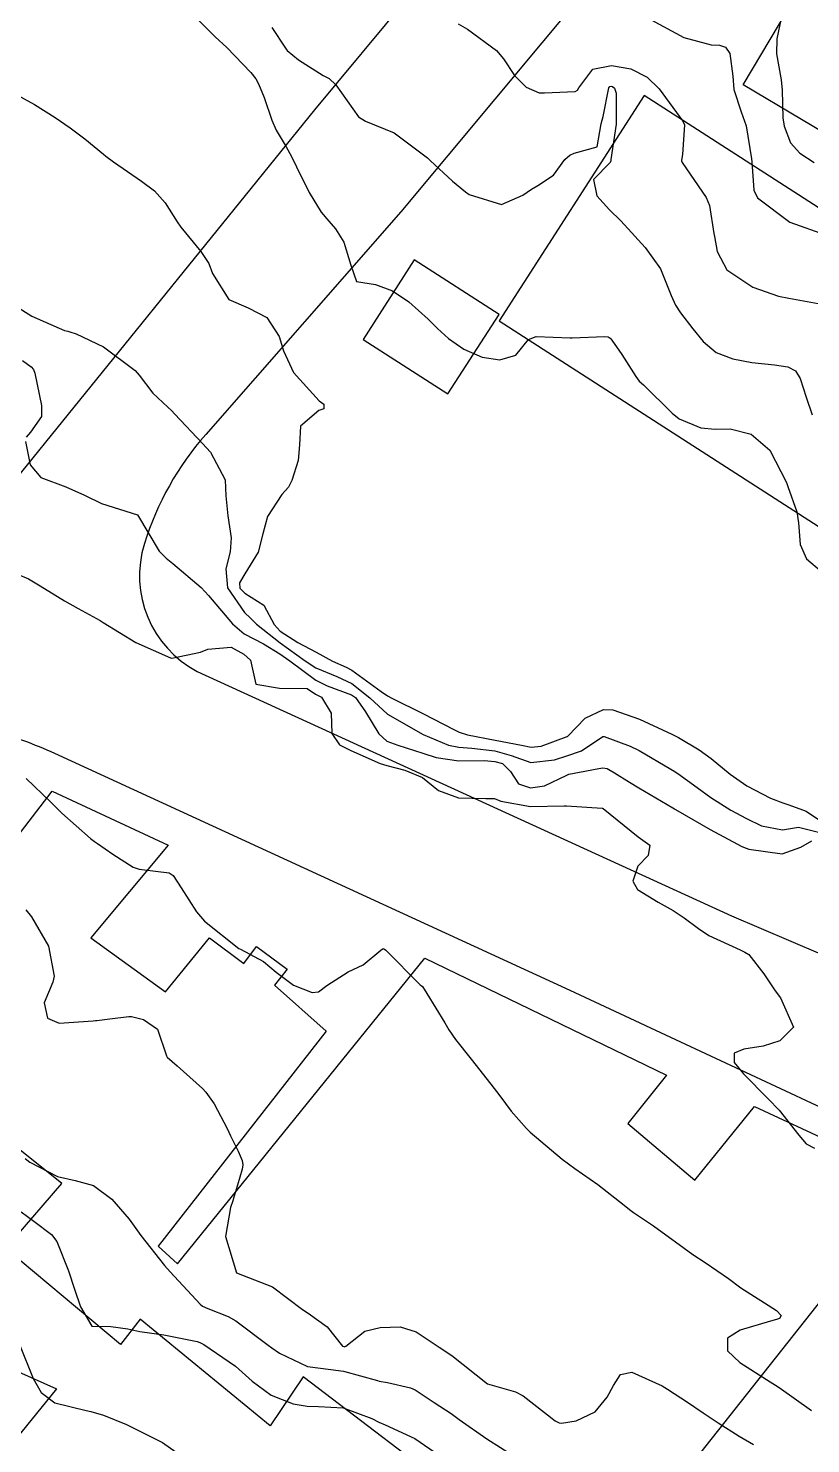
# Model space of a CAD drawing. Header units: metres. Extents: x 307586 to 320046, y 7427249 to 7434250.
# Drawn here: x 317151 to 317194.5, y 7432020.9 to 7432099.5 of the extents above; entities that cross this region are included whole.
import ezdxf

# ---------------------------------------------------------------- set-up
doc = ezdxf.new("R2010")
doc.units = ezdxf.units.M
doc.header["$MEASUREMENT"] = 0
for name, color, linetype in [('Curvas de Nivel 1m', 11, 'Continuous'), ('Curvas de Nivel 5m', 15, 'Continuous'), ('Edificações', 30, 'Continuous'), ('Vias Primárias', 230, 'Continuous')]:
    doc.layers.add(name, color=color, linetype=linetype)

msp = doc.modelspace()

# ---------------------------------------------------------------- linework, layer by layer
at = {"layer": 'Curvas de Nivel 1m', "flags": 128}
for points, elevation in [([(317159.942, 7432100.445), (317161.399, 7432099.005), (317162.035, 7432098.424), (317163.379, 7432097.03), (317163.644, 7432096.674), (317163.804, 7432096.404), (317164.117, 7432095.644), (317164.528, 7432094.392), (317164.78, 7432093.831), (317165.328, 7432092.899), (317165.623, 7432092.377), (317165.897, 7432091.791), (317166.605, 7432090.367), (317167.282, 7432089.282), (317167.695, 7432088.772), (317168.071, 7432088.348), (317168.529, 7432087.604), (317168.923, 7432086.335), (317169.239, 7432085.425), (317170.29, 7432085.267), (317171.232, 7432084.917), (317172.133, 7432084.301), (317173.213, 7432083.345), (317173.74, 7432082.814), (317174.336, 7432082.273), (317175.194, 7432081.679), (317176.211, 7432081.227), (317177.185, 7432081.076), (317178.082, 7432081.334), (317178.785, 7432082.216), (317179.205, 7432082.385), (317181.09, 7432082.305), (317181.204, 7432082.296), (317183.002, 7432082.375), (317183.205, 7432082.355), (317183.314, 7432082.278), (317183.41, 7432082.167), (317183.964, 7432081.386), (317184.737, 7432080.147), (317184.928, 7432079.901), (317185.168, 7432079.688), (317186.761, 7432078.124), (317187.15, 7432077.805), (317188.354, 7432077.311), (317189.144, 7432077.233), (317189.978, 7432077.248), (317191.142, 7432076.955), (317192.179, 7432076.06), (317193.106, 7432074.273), (317193.186, 7432074.049), (317193.687, 7432072.639), (317193.77, 7432072.04), (317193.86, 7432070.827), (317194.221, 7432070.033), (317195.053, 7432069.331)], 761), ([(317174.873, 7432099.733), (317175.405, 7432099.443), (317177.005, 7432098.244), (317177.388, 7432097.792), (317178.004, 7432096.856), (317178.649, 7432096.221), (317179.368, 7432095.91), (317179.667, 7432095.908), (317181.37, 7432095.982), (317181.511, 7432096.048), (317181.582, 7432096.188), (317182.35, 7432097.213), (317183.385, 7432097.425), (317184.462, 7432097.232), (317185.379, 7432096.765), (317186.035, 7432096.133), (317187.346, 7432094.336), (317187.437, 7432094.119), (317187.327, 7432092.479), (317187.28, 7432092.164), (317187.279, 7432092.12), (317187.322, 7432092.043), (317188.656, 7432090.1), (317188.841, 7432089.65), (317189.08, 7432088.093), (317189.102, 7432087.923), (317189.263, 7432087.092), (317189.801, 7432086.085), (317191.239, 7432085.11), (317192.664, 7432084.623), (317193.23, 7432084.496), (317195.07, 7432084.177)], 759), ([(317185.601, 7432099.948), (317187.401, 7432098.971), (317188.927, 7432098.575), (317189.397, 7432098.539), (317189.73, 7432098.429), (317189.955, 7432098.092), (317190.127, 7432096.829), (317190.188, 7432096.082), (317190.584, 7432094.848), (317190.862, 7432094.075), (317191.159, 7432092.238), (317191.177, 7432092.071), (317191.299, 7432090.5), (317191.489, 7432090.068), (317193.283, 7432088.727), (317195.273, 7432088.02)], 758), ([(317192.809, 7432100.056), (317192.563, 7432098.897), (317192.56, 7432098.058), (317192.815, 7432096.619), (317192.863, 7432096.055), (317192.895, 7432094.509), (317192.974, 7432094.054), (317193.334, 7432093.134), (317193.848, 7432092.562), (317194.64, 7432092.03)], 757), ([(317149.843, 7432096.088), (317151.354, 7432095.258), (317152.518, 7432094.538), (317153.337, 7432093.959), (317154.16, 7432093.347), (317155.19, 7432092.502), (317155.321, 7432092.388), (317155.747, 7432092.065), (317157.301, 7432091.003), (317158.028, 7432090.469), (317158.619, 7432089.793), (317159.276, 7432088.736), (317159.482, 7432088.448), (317160.604, 7432087.092), (317161.035, 7432086.432), (317161.245, 7432085.879), (317162.15, 7432084.421), (317163.218, 7432083.965), (317164.256, 7432083.437), (317164.945, 7432082.384), (317165.191, 7432081.585), (317165.744, 7432080.374), (317167.157, 7432078.803), (317167.419, 7432078.619), (317167.417, 7432078.356), (317167.152, 7432078.266), (317166.122, 7432077.392), (317166.076, 7432076.371), (317165.997, 7432075.494), (317165.644, 7432074.375), (317165.47, 7432074.005), (317165.095, 7432073.598), (317164.289, 7432072.392), (317164.046, 7432071.418), (317163.784, 7432070.399), (317163.041, 7432069.21), (317162.738, 7432068.711), (317162.759, 7432068.413), (317163.03, 7432068.125), (317164.099, 7432067.469), (317164.675, 7432066.385), (317165.008, 7432066.019), (317165.979, 7432065.389), (317166.99, 7432064.853), (317167.897, 7432064.346), (317168.667, 7432064.022), (317168.978, 7432063.855), (317170.608, 7432062.672), (317170.964, 7432062.43), (317171.203, 7432062.308), (317172.95, 7432061.439), (317174.646, 7432060.555), (317174.935, 7432060.409), (317175.397, 7432060.255), (317176.93, 7432059.962), (317178.404, 7432059.694), (317178.927, 7432059.581), (317179.489, 7432059.642), (317180.933, 7432060.166), (317180.948, 7432060.174), (317180.97, 7432060.19), (317181.931, 7432061.198), (317182.956, 7432061.676), (317183.463, 7432061.655), (317184.948, 7432061.127), (317186.75, 7432060.308), (317186.934, 7432060.217), (317187.112, 7432060.117), (317188.255, 7432059.429), (317188.921, 7432058.942), (317189.979, 7432058.079), (317190.907, 7432057.438), (317192.213, 7432056.744), (317192.897, 7432056.494), (317193.237, 7432056.386), (317194.195, 7432056.03), (317194.886, 7432055.571)], 762), ([(317149.544, 7432084.567), (317151.213, 7432083.511), (317153.018, 7432082.718), (317153.204, 7432082.67), (317153.32, 7432082.644), (317153.667, 7432082.523), (317155.192, 7432081.796), (317156.956, 7432080.482), (317157.17, 7432080.225), (317157.924, 7432079.232), (317158.758, 7432078.456), (317158.966, 7432078.268), (317159.149, 7432078.06), (317160.691, 7432076.434), (317161.126, 7432075.96), (317161.947, 7432074.422), (317161.983, 7432073.532), (317162.095, 7432072.42), (317162.276, 7432071.206), (317162.23, 7432070.418), (317161.98, 7432069.484), (317162.083, 7432068.42), (317163.019, 7432067.062), (317163.344, 7432066.732), (317163.687, 7432066.4), (317164.998, 7432065.374), (317166.384, 7432064.366), (317166.979, 7432063.987), (317168.137, 7432063.505), (317168.971, 7432063.117), (317169.974, 7432062.32), (317170.95, 7432061.42), (317172.933, 7432060.29), (317174.342, 7432059.684), (317174.926, 7432059.576), (317175.646, 7432059.532), (317176.924, 7432059.38), (317177.821, 7432059.125), (317178.918, 7432058.732), (317180.233, 7432058.883), (317180.922, 7432059.097), (317181.73, 7432059.377), (317182.912, 7432060.17), (317182.99, 7432060.169), (317184.42, 7432059.639), (317184.925, 7432059.392), (317186.679, 7432058.358), (317186.914, 7432058.22), (317186.976, 7432058.181), (317187.068, 7432058.118), (317188.145, 7432057.341), (317188.9, 7432056.792), (317190.01, 7432056.079), (317190.886, 7432055.614), (317191.727, 7432055.215), (317192.877, 7432054.987), (317193.782, 7432055.134), (317194.876, 7432054.859)], 763), ([(317150.699, 7432081.036), (317151.175, 7432080.693), (317151.299, 7432080.549), (317151.38, 7432080.338), (317151.746, 7432078.544), (317151.747, 7432077.944), (317151.138, 7432077.074), (317150.904, 7432076.783)], 764), ([(317150.858, 7432076.553), (317151.113, 7432075.246), (317151.716, 7432074.544), (317153.098, 7432074.035), (317154.139, 7432073.56), (317155.089, 7432073.103), (317157.083, 7432072.48), (317158.274, 7432070.462), (317158.664, 7432070.071), (317159.046, 7432069.78), (317160.607, 7432068.434), (317161.029, 7432067.992), (317162.347, 7432066.417), (317163.005, 7432065.878), (317164.068, 7432065.323), (317164.989, 7432064.766), (317165.527, 7432064.375), (317166.972, 7432063.306), (317167.606, 7432062.987), (317168.965, 7432062.493), (317169.185, 7432062.328), (317169.741, 7432061.532), (317170.469, 7432060.315), (317170.929, 7432059.917), (317171.536, 7432059.695), (317172.922, 7432059.247), (317173.651, 7432059.01), (317174.919, 7432058.83), (317176.333, 7432058.832), (317176.918, 7432058.791), (317177.348, 7432058.665), (317177.793, 7432058.227), (317178.221, 7432057.536), (317178.904, 7432057.319), (317179.668, 7432057.439), (317180.911, 7432058.026), (317181.026, 7432058.075), (317181.615, 7432058.183), (317182.698, 7432058.389), (317182.916, 7432058.43), (317183.145, 7432058.396), (317183.556, 7432058.16), (317184.388, 7432057.628), (317184.905, 7432057.328), (317186.795, 7432056.219), (317186.893, 7432056.157), (317186.917, 7432056.144), (317186.949, 7432056.119), (317188.877, 7432055.008), (317190.62, 7432054.072), (317190.862, 7432053.965), (317191.015, 7432053.914), (317192.859, 7432053.658), (317193.902, 7432054.034), (317194.517, 7432054.377)], 764), ([(317150.906, 7432057.849), (317152.241, 7432056.537), (317152.884, 7432055.912), (317154.474, 7432054.506), (317154.696, 7432054.338), (317154.86, 7432054.226), (317155.704, 7432053.642), (317156.847, 7432052.914), (317157.175, 7432052.804), (317158.844, 7432052.599), (317159.068, 7432052.448), (317159.51, 7432051.766), (317160.361, 7432050.435), (317160.808, 7432049.915), (317162.705, 7432048.411), (317162.792, 7432048.359), (317164.068, 7432047.673), (317164.78, 7432047.097), (317165.744, 7432046.37), (317166.767, 7432045.959), (317167.128, 7432045.995), (317167.585, 7432046.348), (317168.781, 7432047.113), (317169.614, 7432047.492), (317170.593, 7432048.312), (317170.708, 7432048.396), (317170.794, 7432048.374), (317170.87, 7432048.309), (317172.774, 7432046.387), (317172.83, 7432046.345), (317172.898, 7432046.288), (317173.144, 7432045.908), (317174.132, 7432044.269), (317174.36, 7432043.886), (317174.734, 7432043.353), (317175.611, 7432042.251), (317176.702, 7432040.875), (317177.185, 7432040.233), (317177.831, 7432039.37), (317178.675, 7432038.408), (317178.881, 7432038.208), (317180.658, 7432036.701), (317181.363, 7432036.183), (317182.64, 7432035.302), (317184.087, 7432034.148), (317184.387, 7432033.909), (317184.619, 7432033.752), (317185.733, 7432033.007), (317186.605, 7432032.37), (317186.746, 7432032.26), (317186.944, 7432032.115), (317187.911, 7432031.415), (317188.592, 7432030.97), (317189.879, 7432030.077), (317190.575, 7432029.569), (317191.884, 7432028.729), (317192.557, 7432028.302), (317192.807, 7432028.037), (317192.721, 7432027.869), (317192.551, 7432027.804), (317192.224, 7432027.719), (317190.544, 7432027.211), (317189.837, 7432026.78), (317189.829, 7432026.077), (317190.523, 7432025.416), (317192.2, 7432024.352), (317192.505, 7432024.164), (317192.7, 7432024.038), (317194.49, 7432022.756)], 766), ([(317150.876, 7432050.549), (317151.199, 7432050.157), (317152.144, 7432048.536), (317152.446, 7432046.864), (317152.374, 7432046.534), (317151.905, 7432045.39), (317152.075, 7432044.537), (317152.74, 7432044.253), (317154.625, 7432044.385), (317154.742, 7432044.405), (317154.829, 7432044.413), (317155.549, 7432044.492), (317156.592, 7432044.635), (317156.745, 7432044.631), (317157.413, 7432044.47), (317158.196, 7432043.917), (317158.681, 7432042.451), (317158.722, 7432042.374), (317159.275, 7432041.884), (317160.696, 7432040.627), (317160.882, 7432040.428), (317161.335, 7432039.775), (317162.055, 7432038.416), (317162.251, 7432037.997), (317162.66, 7432037.152), (317162.893, 7432036.636), (317162.925, 7432036.397), (317162.884, 7432036.163), (317162.636, 7432035.265), (317162.431, 7432034.598), (317162.376, 7432034.404), (317162.245, 7432034.031), (317161.958, 7432032.41), (317162.573, 7432030.4), (317164.565, 7432029.623), (317166.248, 7432028.363), (317166.551, 7432028.155), (317167.61, 7432027.411), (317168.461, 7432026.331), (317168.532, 7432026.302), (317168.564, 7432026.298), (317168.648, 7432026.329), (317169.696, 7432027.164), (317170.543, 7432027.356), (317171.652, 7432027.401), (317172.541, 7432027.124), (317173.824, 7432026.267), (317174.526, 7432025.808), (317176.503, 7432024.24), (317178.072, 7432023.79), (317178.496, 7432023.566), (317180.26, 7432022.192), (317180.481, 7432022.078), (317180.608, 7432022.061), (317181.429, 7432022.176), (317182.488, 7432022.687), (317183.149, 7432023.501), (317183.51, 7432024.15), (317183.893, 7432024.765), (317184.514, 7432024.887), (317186.213, 7432024.123), (317186.501, 7432023.946), (317187.612, 7432023.221), (317188.488, 7432022.631), (317189.317, 7432022.082), (317190.476, 7432021.339), (317191.28, 7432020.867)], 767), ([(317150.85, 7432036.742), (317151.109, 7432036.543), (317152.641, 7432035.756), (317153.623, 7432035.525), (317154.634, 7432035.255), (317155.659, 7432034.49), (317156.612, 7432033.387), (317156.992, 7432032.86), (317157.269, 7432032.47), (317158.578, 7432030.807), (317158.89, 7432030.447), (317160.555, 7432028.658), (317160.683, 7432028.557), (317160.991, 7432028.423), (317162.119, 7432027.977), (317162.546, 7432027.742), (317164.335, 7432026.382), (317164.531, 7432026.231), (317164.962, 7432025.94), (317166.516, 7432025.204), (317167.819, 7432025.035), (317168.512, 7432024.937), (317170.399, 7432024.416), (317170.504, 7432024.393), (317170.964, 7432024.303), (317172.234, 7432024.018), (317172.499, 7432023.904), (317173.552, 7432023.209), (317174.486, 7432022.582), (317174.942, 7432022.255), (317176.467, 7432021.182), (317177.992, 7432020.217)], 768), ([(317150.615, 7432033.788), (317151.33, 7432033.259), (317152.307, 7432032.524), (317152.597, 7432032.147), (317153.247, 7432030.513), (317153.582, 7432029.491), (317153.908, 7432028.506), (317154.542, 7432027.447), (317155.607, 7432027.425), (317156.541, 7432027.294), (317157.213, 7432027.143), (317158.538, 7432026.952), (317160.384, 7432026.582), (317160.534, 7432026.532), (317160.607, 7432026.502), (317160.759, 7432026.427), (317162.515, 7432025.219), (317163.454, 7432024.39), (317164.495, 7432023.614), (317165.725, 7432023.133), (317166.489, 7432022.995), (317167.123, 7432022.985), (317168.489, 7432022.905), (317170.089, 7432022.314), (317170.48, 7432022.108), (317170.821, 7432021.961), (317172.467, 7432021.195), (317173.836, 7432020.266)], 769)]:
    msp.add_lwpolyline(points, dxfattribs=dict(at, elevation=elevation))
at = {"layer": 'Curvas de Nivel 5m', "flags": 128}
for points, elevation in [([(317164.541, 7432099.529), (317165.293, 7432098.381), (317165.328, 7432098.317), (317165.392, 7432098.247), (317166.02, 7432097.74), (317167.378, 7432096.87), (317167.725, 7432096.703), (317168.09, 7432096.349), (317169.347, 7432094.572), (317169.737, 7432094.326), (317171.337, 7432093.673), (317173.176, 7432092.291), (317173.321, 7432092.153), (317174.573, 7432091.002), (317175.295, 7432090.407), (317175.488, 7432090.258), (317177.287, 7432089.695), (317178.464, 7432090.222), (317178.951, 7432090.563), (317179.301, 7432090.757), (317180.179, 7432091.333), (317180.809, 7432092.195), (317181.073, 7432092.445), (317181.327, 7432092.561), (317182.599, 7432092.908), (317182.823, 7432094.175), (317182.934, 7432094.589), (317183.252, 7432096.171), (317183.298, 7432096.246), (317183.374, 7432096.264), (317183.45, 7432096.245), (317183.556, 7432096.167), (317183.649, 7432095.886), (317183.66, 7432094.165), (317183.364, 7432092.21), (317183.359, 7432092.169), (317183.359, 7432092.133), (317183.321, 7432092.038), (317182.396, 7432091.09), (317182.576, 7432090.177), (317183.285, 7432089.405), (317183.913, 7432088.794), (317184.5, 7432088.152), (317184.869, 7432087.746), (317185.265, 7432087.317), (317186.114, 7432086.131), (317186.702, 7432084.654), (317186.943, 7432084.123), (317187.219, 7432083.683), (317187.905, 7432082.805), (317188.489, 7432082.101), (317189.194, 7432081.488), (317190.131, 7432081.143), (317191.192, 7432080.932), (317192.45, 7432080.797), (317193.189, 7432080.69), (317193.613, 7432080.469), (317193.87, 7432080.04), (317194.194, 7432079.008), (317194.54, 7432078.029)], 760), ([(317150.418, 7432069.178), (317151.037, 7432068.917), (317151.674, 7432068.544), (317153.025, 7432067.706), (317153.785, 7432067.283), (317155.014, 7432066.606), (317155.176, 7432066.498), (317156.996, 7432065.382), (317158.903, 7432064.533), (317158.984, 7432064.528), (317160.579, 7432064.844), (317160.992, 7432065.024), (317162.278, 7432065.133), (317162.988, 7432064.744), (317163.349, 7432064.405), (317163.651, 7432063.081), (317164.968, 7432062.86), (317166.503, 7432062.829), (317166.965, 7432062.529), (317167.076, 7432062.47), (317167.297, 7432062.355), (317167.836, 7432061.46), (317167.87, 7432060.346), (317168.295, 7432059.708), (317168.924, 7432059.397), (317170.552, 7432058.678), (317170.915, 7432058.553), (317171.919, 7432058.3), (317172.909, 7432057.901), (317173.792, 7432057.167), (317174.898, 7432056.758), (317176.41, 7432056.733), (317176.898, 7432056.735), (317177.244, 7432056.582), (317178.894, 7432056.291), (317180.762, 7432056.323), (317180.894, 7432056.323), (317182.873, 7432056.19), (317182.893, 7432056.189), (317182.928, 7432056.169), (317184.87, 7432054.593), (317185.518, 7432054.133), (317185.43, 7432053.562), (317184.851, 7432052.976), (317184.569, 7432052.144), (317184.836, 7432051.68), (317185.981, 7432050.973), (317186.819, 7432050.508), (317187.419, 7432050.111), (317188.217, 7432049.509), (317188.803, 7432049.118), (317190.539, 7432048.329), (317190.795, 7432048.207), (317191.009, 7432048.068), (317191.851, 7432046.99), (317192.48, 7432046.053), (317192.767, 7432045.656), (317193.493, 7432044.039), (317192.735, 7432043.272), (317191.811, 7432042.981), (317190.73, 7432042.819), (317190.207, 7432042.596), (317190.206, 7432042.075), (317190.717, 7432041.454), (317192.095, 7432040.056), (317192.694, 7432039.428), (317193.8, 7432038.033), (317194.205, 7432037.563), (317194.666, 7432037.318)], 765), ([(317150.531, 7432026.42), (317151.279, 7432024.538), (317151.723, 7432023.759), (317152.49, 7432023.178), (317154.236, 7432022.752), (317154.485, 7432022.699), (317155.187, 7432022.493), (317156.475, 7432021.976), (317157.428, 7432021.506), (317158.461, 7432020.988), (317159.235, 7432020.442)], 770)]:
    msp.add_lwpolyline(points, dxfattribs=dict(at, elevation=elevation))
at = {"layer": 'Edificações'}
for points in [[(317216.715, 7432095.859), (317210.129, 7432084.795), (317190.71, 7432096.353), (317205.283, 7432120.836), (317224.365, 7432108.711), (317223.992, 7432108.084), (317223.992, 7432108.084), (317258.877, 7432086.075), (317269.166, 7432079.584), (317255.01, 7432057.147), (317252.671, 7432058.623), (317241.679, 7432035.062), (317212.826, 7432048.522), (317222.878, 7432070.259), (317235.76, 7432064.02), (317237.806, 7432066.842), (317233.909, 7432069.301), (317239.219, 7432077.716), (317249.508, 7432071.224), (317251.288, 7432074.046), (317216.715, 7432095.859)], [(317149.557, 7432053.497), (317152.345, 7432057.139), (317158.78, 7432054.14), (317154.495, 7432049.003), (317158.642, 7432046.004), (317161.072, 7432049.003), (317162.974, 7432047.572), (317163.692, 7432048.513), (317165.396, 7432047.259), (317164.678, 7432046.363), (317167.548, 7432043.81), (317158.227, 7432031.883), (317159.303, 7432030.898), (317173.025, 7432047.873), (317186.447, 7432041.374), (317184.294, 7432038.686), (317188.016, 7432035.551), (317191.335, 7432039.627), (317200.255, 7432035.484), (317182.816, 7432013.456)], [(317175.512, 7432017.599), (317166.269, 7432024.624), (317164.453, 7432021.913), (317157.225, 7432027.832), (317156.128, 7432026.414), (317149.768, 7432031.756), (317152.876, 7432035.365), (317146.802, 7432040.21), (317138.996, 7432030.031), (317152.592, 7432023.952), (317140.984, 7432009.67)]]:
    msp.add_lwpolyline(points, dxfattribs=at)
for points in [[(317185.204, 7432095.754), (317177.15, 7432083.239), (317199.432, 7432068.901), (317207.485, 7432081.416)], [(317172.442, 7432086.634), (317169.598, 7432082.215), (317174.306, 7432079.185), (317177.15, 7432083.604)]]:
    msp.add_lwpolyline(points, close=True, dxfattribs=at)
at = {"layer": 'Vias Primárias'}
for points in [[(317160.396, 7432063.777), (317190.048, 7432050.216), (317208.177, 7432042.477), (317236.235, 7432029.58, 0.014328), (317239.044, 7432028.385, 0.290656), (317243.05, 7432029.164, 0.084569), (317243.986, 7432030.411), (317258.252, 7432047.643), (317270.839, 7432063.794, 0.122121), (317273.614, 7432070.025, 0.072305), (317273.771, 7432074.988, 0.051345), (317272.096, 7432082.643, 0.129822), (317267.439, 7432089.811, 0.047013), (317262.249, 7432093.695), (317253.723, 7432099.024), (317234.516, 7432111.274), (317212.376, 7432125.292, 0.105182), (317207.134, 7432127.235, 0.267934), (317200.802, 7432124.719), (317184.736, 7432104.946), (317171.702, 7432089.296), (317160.864, 7432076.944, 0.104831), (317157.465, 7432070.884, 0.361386), (317160.396, 7432063.777, -3.254731)], [(317160.396, 7432063.777), (317190.048, 7432050.216), (317208.177, 7432042.477), (317236.235, 7432029.58, 0.014328), (317239.044, 7432028.385, 0.290656), (317243.05, 7432029.164, 0.084569), (317243.986, 7432030.411), (317258.252, 7432047.643), (317270.839, 7432063.794, 0.122121), (317273.614, 7432070.025, 0.072305), (317273.771, 7432074.988, 0.051345), (317272.096, 7432082.643, 0.129822), (317267.439, 7432089.811, 0.047013), (317262.249, 7432093.695), (317253.723, 7432099.024), (317234.516, 7432111.274), (317212.376, 7432125.292, 0.105182), (317207.134, 7432127.235, 0.267934), (317200.802, 7432124.719), (317184.736, 7432104.946), (317171.702, 7432089.296), (317160.864, 7432076.944, 0.104831), (317157.465, 7432070.884, 0.361386), (317160.396, 7432063.777, -3.254731)], [(317172.112, 7432101.228), (317166.905, 7432094.952), (317148.732, 7432072.534, -0.312694), (317144.459, 7432071.289), (317127.111, 7432079.011), (317108.372, 7432087.386), (317084.388, 7432098.517), (317071.534, 7432104.079, -0.008112)], [(317172.112, 7432101.228), (317166.905, 7432094.952), (317148.732, 7432072.534, -0.312694), (317144.459, 7432071.289), (317127.111, 7432079.011), (317108.372, 7432087.386), (317084.388, 7432098.517), (317071.534, 7432104.079, -0.008112)], [(317191.375, 7431961.801), (317203.371, 7431977.032), (317214.037, 7431990.401), (317229.212, 7432009.497), (317233.36, 7432014.57, 0.127753), (317234.261, 7432016.529, 0.104097), (317234.208, 7432018.277, 0.111006), (317232.193, 7432022.355, 0.171487), (317230.815, 7432023.202), (317206.46, 7432034.238), (317181.093, 7432046.065), (317152.491, 7432059.224, 0.042698), (317149, 7432060.483, 0.248126), (317145.241, 7432059.619, 0.04372), (317141.949, 7432056.231), (317129.865, 7432040.79), (317115.201, 7432022.491), (317103.869, 7432008.067), (317091.511, 7431992.783), (317090.039, 7431991.034, 0.28088), (317088.872, 7431983.407, 0.138158), (317090.676, 7431981.132), (317101.542, 7431975.982), (317139.262, 7431958.747)], [(317191.375, 7431961.801), (317203.371, 7431977.032), (317214.037, 7431990.401), (317229.212, 7432009.497), (317233.36, 7432014.57, 0.127753), (317234.261, 7432016.529, 0.104097), (317234.208, 7432018.277, 0.111006), (317232.193, 7432022.355, 0.171487), (317230.815, 7432023.202), (317206.46, 7432034.238), (317181.093, 7432046.065), (317152.491, 7432059.224, 0.042698), (317149, 7432060.483, 0.248126), (317145.241, 7432059.619, 0.04372), (317141.949, 7432056.231), (317129.865, 7432040.79), (317115.201, 7432022.491), (317103.869, 7432008.067), (317091.511, 7431992.783), (317090.039, 7431991.034, 0.28088), (317088.872, 7431983.407, 0.138158), (317090.676, 7431981.132), (317101.542, 7431975.982), (317139.262, 7431958.747)]]:
    msp.add_lwpolyline(points, format="xyb", dxfattribs=at)

doc.saveas('drawing.dxf')
